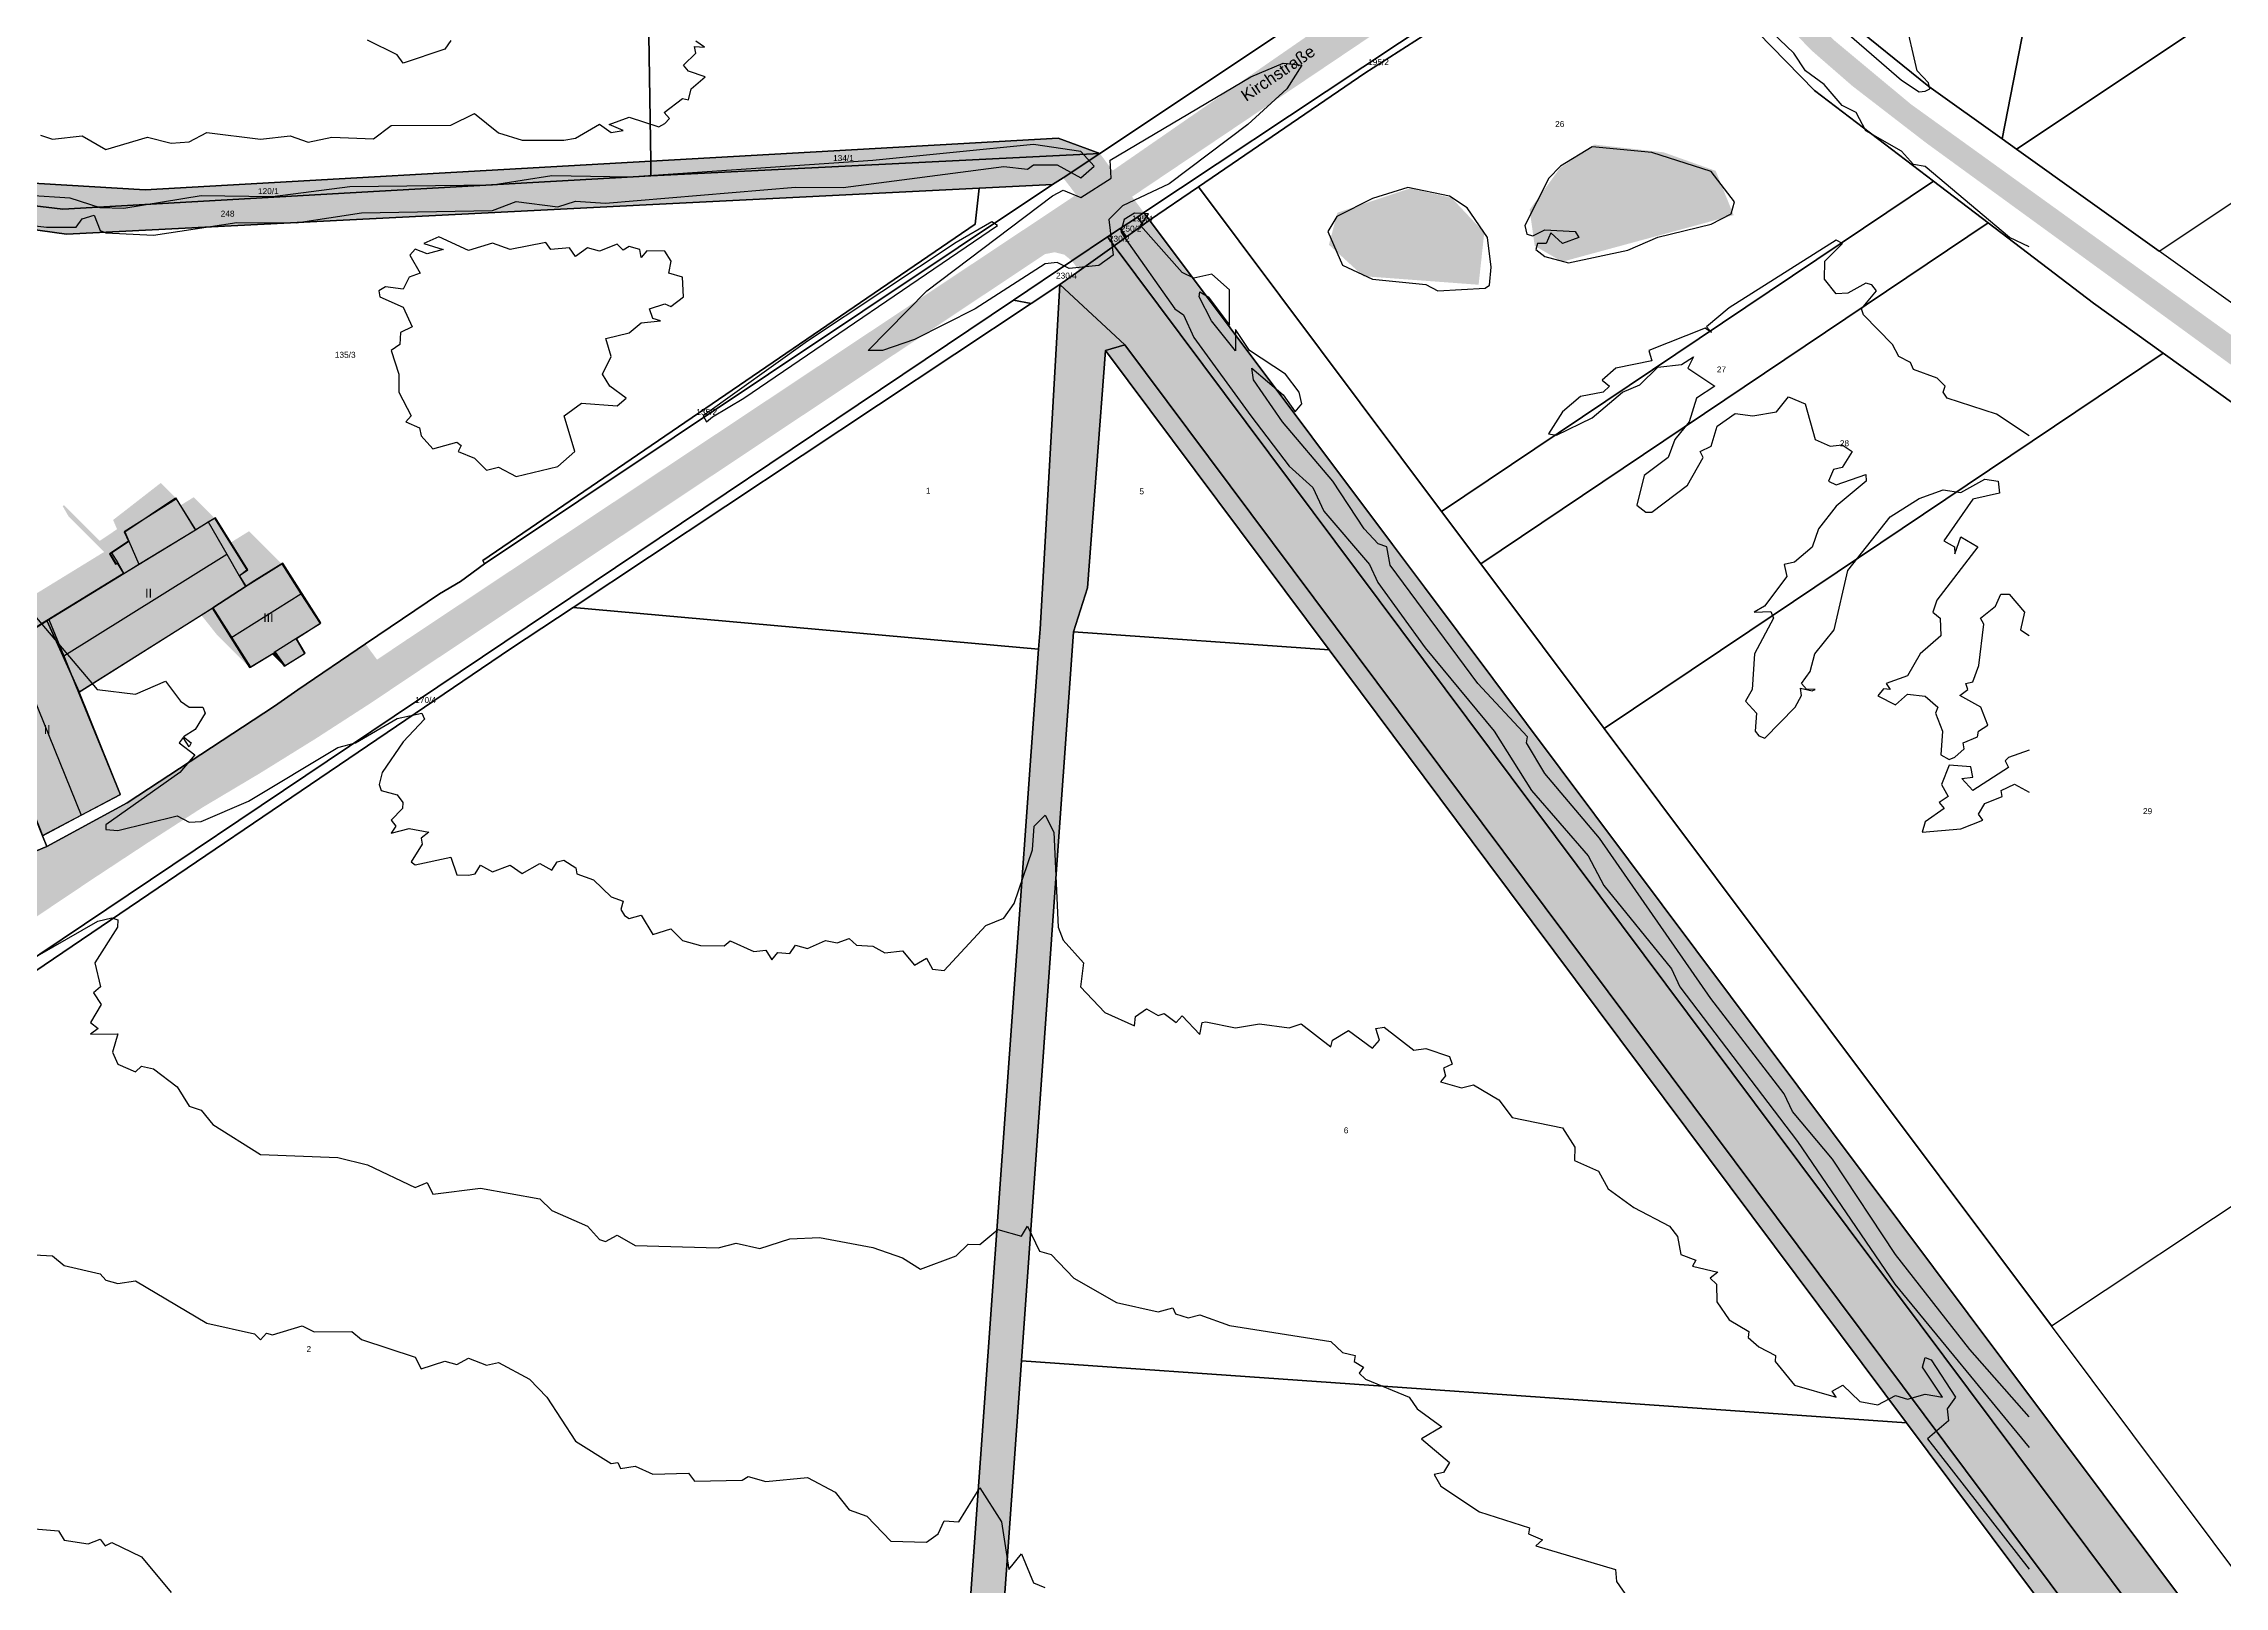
# Model space of a CAD drawing. Header units: millimetres. Extents: x 238 to 3518, y -74 to 2735.
# Drawn here: x 2364.9 to 2731.7, y 1285.4 to 1544.8 of the extents above; entities that cross this region are included whole.
import ezdxf
from ezdxf.enums import TextEntityAlignment as Align

# ---------------------------------------------------------------- set-up
doc = ezdxf.new("R2010")
doc.units = ezdxf.units.MM
for name, color, linetype in [('LP_Flurstueck_bez', 7, 'Continuous'), ('LP_Flurstuecke', 8, 'Continuous'), ('LP_Gebaeude_Dachaufsicht', 9, 'Continuous'), ('LP_Gebaeude_Dachschatten', 253, 'Continuous'), ('LP_Gebaeude_F', 254, 'Continuous'), ('LP_Gebaeude_Geschosszahl', 7, 'Continuous'), ('LP_Gebaeude_Schatten', 7, 'Continuous'), ('LP_Gebaeude_U', 7, 'Continuous'), ('LP_Topographie_Hoehenlinien', 8, 'Continuous'), ('LP_Verkehr_Gewaesser', 150, 'Continuous'), ('LP_Verkehr_Strassen', 9, 'Continuous'), ('LP_Verkehr_Strassennamen', 7, 'Continuous'), ('LP_Verkehr_Wege_Plaetze', 252, 'Continuous')]:
    doc.layers.add(name, color=color, linetype=linetype)
doc.styles.get("Standard").update_dxf_attribs({"font": 'arial.ttf'})

msp = doc.modelspace()

# ---------------------------------------------------------------- hatches: boundary and pattern name
at = {"layer": 'LP_Gebaeude_Dachschatten'}
for points in [[(2395.74, 1458.95), (2392.62, 1464.38), (2390.47, 1463.07), (2390.47, 1463.07), (2378.44, 1455.71), (2378.43, 1455.72), (2365.85, 1448), (2368.32, 1441.84)], [(2408.21, 1452.32), (2404.99, 1457.32), (2398.87, 1453.53), (2393.28, 1449.88), (2396.43, 1444.9)], [(2359.56, 1443.98), (2353.27, 1439.95), (2358.38, 1427.32), (2359.55, 1424.45), (2364.33, 1412.61), (2364.74, 1411.61), (2371.27, 1415.08)]]:
    msp.add_hatch(color=253, dxfattribs=at).paths.add_polyline_path(points)
at = {"layer": 'LP_Gebaeude_F'}
for points in [[(2365.49, 1447.8), (2370.9, 1435.83), (2393.41, 1449.95), (2399.03, 1453.59), (2397.86, 1455.4), (2399.3, 1456.34), (2393.86, 1465.1), (2390.54, 1463.04), (2390.34, 1463.36), (2387.32, 1468.27), (2378.48, 1462.72), (2379.21, 1461.15), (2376.05, 1459.02), (2377.06, 1457.3), (2377.32, 1457.47), (2378.38, 1455.71)], [(2393.41, 1449.95), (2399.72, 1439.97), (2403.9, 1442.5), (2405.49, 1440.16), (2408.92, 1442.31), (2407.49, 1444.8), (2411.59, 1447.41), (2405.17, 1457.47), (2400.47, 1454.52), (2399.03, 1453.59)], [(2353.41, 1440.23), (2358.43, 1427.58), (2359.66, 1424.49), (2364.41, 1412.54), (2364.78, 1411.63), (2377.89, 1418.55), (2370.9, 1435.83), (2365.49, 1447.8)]]:
    msp.add_hatch(color=254, dxfattribs=at).paths.add_polyline_path(points)
at = {"layer": 'LP_Gebaeude_Schatten'}
for points in [[(2353.06, 1425.86), (2356.29, 1427.33), (2356.05, 1427.95), (2354.88, 1430.82), (2351.84, 1438.33), (2353.22, 1438.92), (2351.59, 1442.54), (2347.57, 1440.76), (2349.16, 1437.18), (2348.16, 1438.18), (2346.07, 1442.26), (2349.84, 1443.93), (2351.06, 1452.48), (2362.35, 1451.5), (2374.93, 1459.22), (2374.94, 1459.21), (2375.13, 1459.32), (2369.14, 1465.32), (2368.15, 1467.04), (2368.39, 1467.21), (2374.39, 1461.21), (2377.3, 1463.16), (2376.63, 1464.71), (2384.65, 1470.94), (2387.15, 1468.44), (2378.63, 1462.71), (2379.3, 1461.16), (2376.39, 1459.21), (2376.15, 1459.04), (2377.14, 1457.32), (2377.4, 1457.49), (2378.43, 1455.72), (2365.85, 1448), (2359.56, 1443.98), (2353.27, 1439.95), (2358.38, 1427.32), (2359.55, 1424.45), (2356.06, 1422.86), (2349.87, 1420.34), (2348.53, 1423.1), (2346.75, 1427.1), (2350.06, 1428.86), (2353.06, 1425.86)], [(2390.2, 1468.54), (2393.7, 1465.04), (2392.62, 1464.38), (2390.47, 1463.07), (2387.94, 1467.16), (2389.12, 1467.88), (2390.2, 1468.54)], [(2380.98, 1457.26), (2390.47, 1463.07), (2390.47, 1463.07), (2380.98, 1457.26)], [(2404.99, 1457.32), (2398.87, 1453.53), (2397.84, 1455.3), (2399.14, 1456.31), (2396.31, 1460.85), (2399.49, 1462.82), (2404.99, 1457.32)], [(2391.45, 1448.73), (2393.28, 1449.88), (2396.43, 1444.9), (2399.59, 1439.92), (2394.09, 1445.42), (2391.45, 1448.73)], [(2368.32, 1441.84), (2370.79, 1435.68), (2365.85, 1448), (2368.32, 1441.84)], [(2403.77, 1442.45), (2405.38, 1440.11), (2403.31, 1442.18), (2403.77, 1442.45)]]:
    msp.add_hatch(color=7, dxfattribs=at).paths.add_polyline_path(points)
at = {"layer": 'LP_Verkehr_Gewaesser'}
for points in [[(2273.99, 1540.8), (2274.09, 1538.71), (2274.28, 1534.44), (2274.24, 1532.92), (2293.52, 1525), (2326.81, 1518.87), (2331.58, 1517.99), (2349.86, 1515.43), (2368.82, 1512.77), (2467.4, 1517.74), (2522.28, 1520.52), (2534.62, 1521.15), (2536.38, 1522.27), (2542.57, 1526.35), (2535.55, 1528.9), (2467.04, 1525.04), (2382.05, 1520.24), (2364.16, 1521.29), (2332.77, 1526.02), (2307.05, 1529.9), (2303.89, 1530.65), (2290.71, 1533.76)], [(2536.38, 1522.27), (2537.57, 1520.74), (2538.59, 1519.39), (2541.97, 1514.86), (2543.03, 1513.45), (2543.88, 1512.3), (2544.98, 1510.83), (2547.06, 1512.32), (2549.87, 1514.35), (2550.94, 1515.12), (2549.98, 1516.4), (2549.05, 1517.65), (2547.99, 1519.07), (2544.72, 1523.46), (2542.57, 1526.35)], [(2614.85, 1516.89), (2615.7, 1510.81), (2620.32, 1508.14), (2649.16, 1515.97), (2646.14, 1523.42), (2637.38, 1526.54), (2625.69, 1527.85), (2619.94, 1523.87)], [(2581.1, 1511), (2586.88, 1505.71), (2606.27, 1504.27), (2607.22, 1513.03), (2601.73, 1518.88), (2594.76, 1520.49), (2582.52, 1516.39)], [(2544.98, 1510.83), (2656.33, 1361.81), (2898.28, 1038.03), (2905.14, 1028.73), (2906.99, 1026.25), (3128.95, 727.87), (3136.72, 718.49), (3142.46, 713.67), (3151.1, 713.54), (3170.84, 716.37), (3444.36, 760.78), (3449.5, 763.91), (3452.82, 761.32), (3486.05, 759.31), (3482.59, 765.56), (3502.69, 768.41), (3517.98, 770.59), (3512.18, 781.32), (3499.89, 777.81), (3494.26, 776.29), (3478.92, 772.14), (3464.54, 776.43), (3355.12, 758.01), (3143.58, 722.39), (3136.59, 730.63), (2913.41, 1031.48), (2905.85, 1041.2), (2898.1, 1051.42), (2694.28, 1323.66), (2597.15, 1453.39), (2591.76, 1460.59), (2550.94, 1515.12), (2549.87, 1514.35), (2547.06, 1512.32)], [(2543.52, 1493.22), (2581.14, 1442.88), (2607.84, 1407.13), (2678.23, 1312.91), (2725.25, 1249.96), (2859.16, 1070.72), (2963.42, 931.17), (2967.6, 930.88), (2546.77, 1494.16)]]:
    msp.add_hatch(color=150, dxfattribs=at).paths.add_polyline_path(points)
at = {"layer": 'LP_Verkehr_Strassen'}
for points in [[(2544.72, 1523.46), (2547.99, 1519.07), (2625.73, 1571.37), (2627.74, 1572.14), (2628.53, 1572.28), (2622.18, 1579.21), (2622.12, 1578.94), (2621.04, 1576.75), (2619.46, 1574.89), (2598.53, 1560.64), (2597.44, 1560.44), (2596.32, 1560.53), (2594.07, 1560.8), (2585.01, 1554.67), (2585.17, 1553.41), (2584.9, 1552.07), (2584.03, 1550.64)], [(2043.69, 1321.63), (2046.54, 1314.65), (2048.68, 1316.27), (2050.73, 1317.18), (2055.62, 1318.53), (2064.41, 1320.95), (2088.17, 1327.01), (2114.55, 1333.15), (2137.44, 1338.17), (2184.07, 1348.41), (2214.52, 1355.66), (2240.75, 1361.65), (2289.51, 1372.5), (2309.58, 1378.38), (2320.3, 1381.91), (2320.87, 1382.1), (2331.34, 1385.46), (2333.57, 1385.45), (2335.19, 1385.22), (2336.35, 1384.3), (2337.21, 1383.3), (2337.21, 1382.14), (2336.74, 1381.37), (2335.43, 1379.98), (2333.29, 1378.13), (2338.45, 1378.88), (2340.46, 1381.09), (2343.08, 1383.46), (2345.88, 1385.62), (2354.95, 1391.96), (2364.07, 1398.22), (2373.26, 1404.38), (2382.5, 1410.46), (2391.8, 1416.45), (2401.29, 1422.1), (2410.67, 1427.92), (2419.94, 1433.91), (2429.07, 1440.03), (2533.35, 1509.42), (2534.98, 1509.74), (2536.6, 1509.33), (2537.88, 1508.27), (2543.88, 1512.3), (2543.03, 1513.45), (2541.97, 1514.86), (2538.59, 1519.39), (2426.02, 1444.59), (2421.02, 1441.22), (2379.71, 1414.99), (2360.11, 1405.3), (2339.62, 1395.95), (2319.26, 1388.15), (2297.95, 1381.2), (2282.88, 1377.14), (2269.95, 1374.06), (2257.1, 1371), (2246.14, 1368.71), (2245.2, 1370.45), (2238.43, 1368.93), (2238, 1368.84), (2237.94, 1366.48), (2236.44, 1366.18), (2226.71, 1364), (2175.03, 1352.44), (2146.14, 1345.97), (2115.61, 1339.3), (2094.22, 1334.28), (2049.71, 1322.86)]]:
    msp.add_hatch(color=9, dxfattribs=at).paths.add_polyline_path(points)
at = {"layer": 'LP_Verkehr_Wege_Plaetze'}
for points in [[(2638.29, 1568.56), (2662.21, 1543.71), (2669.14, 1537.68), (2681.55, 1528.11), (2738.56, 1486.62), (2825.71, 1424.13), (2829.03, 1421.95), (2832.6, 1421.17), (2836.35, 1420.82), (2839.92, 1420.99), (2843.66, 1422.24), (2849.94, 1426.39), (2986.03, 1516.27), (2999.22, 1524.98), (3004.46, 1528.44), (3016.64, 1529.52), (3154.34, 1253.7), (3173.65, 1215.03), (3176.02, 1204.69), (3171.87, 1195.9), (3133.04, 1173.53), (3108.77, 1159.55), (3059.31, 1131.07), (3023.48, 1110.42), (2991.01, 1091.71), (2982.61, 1086.72), (2976.11, 1082.85), (2953.65, 1069.48), (2931.94, 1056.56), (2905.85, 1041.2), (2913.41, 1031.48), (2921.42, 1037.34), (2930.87, 1044.21), (2938.21, 1048.68), (2979.96, 1074.08), (3030.9, 1103.41), (3112.88, 1150.62), (3138.07, 1165.12), (3177.27, 1187.69), (3190.18, 1195.13), (3259.44, 1091.09), (3198.38, 1199.87), (3112.19, 1370.1), (3022.75, 1547.92), (2996.52, 1530.44), (2984.21, 1522.23), (2930.68, 1486.54), (2866.43, 1443.71), (2842.25, 1427.6), (2837.42, 1426.45), (2833.82, 1426.57), (2830.16, 1427.27), (2826.24, 1428.75), (2751.89, 1482.09), (2678.94, 1534.65), (2665.87, 1545.54), (2639.72, 1572.18)], [(2537.88, 1508.27), (2539.11, 1506.63), (2544.98, 1510.83), (2543.88, 1512.3)], [(2535.83, 1504.29), (2546.77, 1494.16), (2967.6, 930.88), (3034.3, 841.58), (3044.5, 828.3), (3128.95, 715.32), (3142.98, 696.55), (3148.5, 700.67), (3152.93, 703.98), (3151.1, 713.54), (3142.46, 713.67), (3136.72, 718.49), (3128.95, 727.87), (2906.99, 1026.25), (2905.14, 1028.73), (2898.28, 1038.03), (2656.33, 1361.81), (2544.98, 1510.83), (2539.11, 1506.63)], [(2466.41, 587.54), (2481.38, 586.46), (2477.01, 591.34), (2479.54, 626.77), (2497.53, 878.27), (2501.43, 932.78), (2503.61, 963.31), (2525.13, 1263.95), (2529.39, 1323.31), (2535.7, 1411.51), (2537.93, 1442.72), (2538.16, 1445.88), (2540.51, 1453.31), (2543.52, 1493.22), (2546.77, 1494.16), (2535.83, 1504.29), (2532.51, 1446.33), (2532.27, 1442.96), (2512.75, 1170.78), (2510.85, 1151.94), (2510.81, 1142.55), (2495.76, 932.98), (2491.8, 877.86), (2473.58, 624.07), (2471.26, 591.76)], [(2245.2, 1370.45), (2246.14, 1368.71), (2257.1, 1371), (2269.95, 1374.06), (2282.88, 1377.14), (2297.95, 1381.2), (2319.26, 1388.15), (2339.62, 1395.95), (2360.11, 1405.3), (2379.71, 1414.99), (2421.02, 1441.22), (2419.09, 1443.86), (2407.7, 1436.16), (2403.75, 1433.41), (2379.02, 1417.14), (2365.47, 1409.83), (2323.75, 1392.31), (2323.14, 1392.11), (2281.92, 1378.63), (2279.17, 1378.02)]]:
    msp.add_hatch(color=252, dxfattribs=at).paths.add_polyline_path(points)

# ---------------------------------------------------------------- linework, layer by layer
at = {"layer": 'LP_Flurstuecke', "color": 8}
for points in [[(2694.29, 1528.82), (2696.73, 1527.08), (2875.23, 1646.06), (2871.71, 1646.61), (2844.41, 1648.65), (2815.87, 1649.01), (2761.74, 1647.36), (2761.88, 1642.21), (2736.62, 1640.44), (2713.05, 1624.74)], [(2696.73, 1527.08), (2720.72, 1509.92), (2913.89, 1638.67), (2899.24, 1642.33), (2875.23, 1646.06)], [(2641.77, 1577.34), (2667.69, 1549.17), (2681.96, 1537.63), (2694.29, 1528.82), (2713.05, 1624.74), (2696.91, 1614.02)], [(2332.77, 1526.02), (2364.16, 1521.29), (2382.05, 1520.24), (2467.04, 1525.04), (2466.34, 1570.98), (2404.54, 1586.39), (2362.82, 1587.02), (2341.79, 1587.34)], [(2466.34, 1570.98), (2467.04, 1525.04), (2535.55, 1528.9), (2542.57, 1526.35), (2582.38, 1552.91), (2581.2, 1557.61)], [(2549.98, 1516.4), (2550.94, 1515.12), (2559.17, 1520.76), (2587.11, 1539.84), (2626.37, 1565.04), (2623.63, 1565.35)], [(2559.17, 1520.76), (2600.04, 1466.15), (2682.74, 1521.68), (2662.73, 1536.91), (2636.45, 1563.89), (2626.37, 1565.04), (2587.11, 1539.84)], [(2274.09, 1538.71), (2274.28, 1534.44), (2293.52, 1525), (2326.81, 1518.87), (2331.58, 1517.99), (2349.86, 1515.43), (2368.82, 1512.77), (2467.4, 1517.74), (2522.28, 1520.52), (2534.62, 1521.15), (2536.38, 1522.27), (2542.57, 1526.35), (2467.08, 1522.61), (2421.42, 1520.02), (2368.18, 1517), (2349.82, 1519.18), (2332.21, 1522.27), (2294.43, 1528.88)], [(2332.21, 1522.27), (2349.82, 1519.18), (2368.18, 1517), (2421.42, 1520.02), (2467.08, 1522.61), (2467.04, 1525.04), (2382.05, 1520.24), (2364.16, 1521.29), (2332.77, 1526.02)], [(2467.04, 1525.04), (2467.08, 1522.61), (2542.57, 1526.35), (2535.55, 1528.9)], [(2319.19, 1444.32), (2321.99, 1412.36), (2323.75, 1392.31), (2365.47, 1409.83), (2364.76, 1411.62), (2358.43, 1427.58), (2353.41, 1440.23), (2351.95, 1448.26), (2351.81, 1449.04), (2349.86, 1515.43), (2331.58, 1517.99), (2326.81, 1518.87), (2328.01, 1445.7), (2328.03, 1444.03)], [(2349.86, 1515.43), (2351.81, 1449.04), (2351.95, 1448.26), (2353.41, 1440.23), (2358.43, 1427.58), (2364.76, 1411.62), (2365.47, 1409.83), (2379.02, 1417.14), (2403.75, 1433.41), (2407.7, 1436.16), (2419.09, 1443.86), (2431.54, 1452.28), (2435.05, 1454.37), (2439.07, 1457.31), (2438.8, 1457.89), (2521.62, 1514.48), (2522.28, 1520.52), (2467.4, 1517.74), (2368.82, 1512.77)], [(2438.8, 1457.89), (2439.07, 1457.31), (2534.62, 1521.15), (2522.28, 1520.52), (2521.62, 1514.48)], [(2550.94, 1515.12), (2591.76, 1460.59), (2597.15, 1453.39), (2694.28, 1323.66), (2898.1, 1051.42), (2906.45, 1056.91), (2861.25, 1117.28), (2798, 1201.75), (2702.59, 1329.18), (2627.39, 1429.62), (2606.63, 1457.35), (2600.04, 1466.15), (2559.17, 1520.76)], [(2600.04, 1466.15), (2606.63, 1457.35), (2691.96, 1514.66), (2682.74, 1521.68)], [(2544.98, 1510.83), (2656.33, 1361.81), (2898.28, 1038.03), (2905.85, 1041.2), (2898.1, 1051.42), (2694.28, 1323.66), (2597.15, 1453.39), (2591.76, 1460.59), (2550.94, 1515.12), (2549.87, 1514.35), (2547.06, 1512.32)], [(2546.01, 1513.73), (2547.06, 1512.32), (2549.87, 1514.35), (2548.89, 1515.66)], [(2548.89, 1515.66), (2549.87, 1514.35), (2550.94, 1515.12), (2549.98, 1516.4)], [(2606.63, 1457.35), (2627.39, 1429.62), (2651.9, 1446.08), (2721.41, 1492.77), (2709.68, 1501.17), (2691.96, 1514.66)], [(2528.05, 1501.67), (2531.03, 1501.11), (2535.83, 1504.29), (2539.11, 1506.63), (2544.98, 1510.83), (2543.88, 1512.3), (2537.88, 1508.27)], [(2543.88, 1512.3), (2544.98, 1510.83), (2547.06, 1512.32), (2546.01, 1513.73)], [(2535.83, 1504.29), (2546.77, 1494.16), (2967.6, 930.88), (3034.3, 841.58), (3044.5, 828.3), (3128.95, 715.32), (3142.98, 696.55), (3148.5, 700.67), (3152.93, 703.98), (3151.1, 713.54), (3142.46, 713.67), (3136.72, 718.49), (3128.95, 727.87), (2906.99, 1026.25), (2905.14, 1028.73), (2898.28, 1038.03), (2656.33, 1361.81), (2544.98, 1510.83), (2539.11, 1506.63)], [(2453.98, 1450), (2532.27, 1442.96), (2532.51, 1446.33), (2535.83, 1504.29), (2531.03, 1501.11)], [(2349.39, 1381.72), (2350.52, 1380.04), (2443.46, 1443.02), (2453.98, 1450), (2531.03, 1501.11), (2528.05, 1501.67)], [(2538.16, 1445.88), (2581.14, 1442.88), (2543.52, 1493.22), (2540.51, 1453.31)], [(2543.52, 1493.22), (2581.14, 1442.88), (2607.84, 1407.13), (2678.23, 1312.91), (2725.25, 1249.96), (2859.16, 1070.72), (2963.42, 931.17), (2967.6, 930.88), (2546.77, 1494.16)], [(2627.39, 1429.62), (2702.59, 1329.18), (2738.86, 1353.28), (2762.06, 1368.7), (2768.34, 1372.88), (2799.65, 1393.69), (2804.65, 1397.01), (2826.11, 1411.8), (2828.5, 1415.98), (2721.41, 1492.77), (2651.9, 1446.08)], [(2111.19, 1223.07), (2127.02, 1220.44), (2211.36, 1211.54), (2284.36, 1204.41), (2368.34, 1196.21), (2459.74, 1185.46), (2481.94, 1181.46), (2490.63, 1179.32), (2500.26, 1175.99), (2512.75, 1170.78), (2532.27, 1442.96), (2453.98, 1450), (2443.46, 1443.02), (2350.52, 1380.04)], [(2529.39, 1323.31), (2678.23, 1312.91), (2607.84, 1407.13), (2581.14, 1442.88), (2538.16, 1445.88), (2537.93, 1442.72), (2535.7, 1411.51)], [(2525.13, 1263.95), (2725.25, 1249.96), (2678.23, 1312.91), (2529.39, 1323.31)]]:
    msp.add_lwpolyline(points, close=True, dxfattribs=at)
for points in [[(2349.39, 1381.72), (2528.05, 1501.67), (2537.88, 1508.27), (2543.88, 1512.3), (2546.01, 1513.73), (2548.89, 1515.66), (2549.98, 1516.4), (2623.63, 1565.35)], [(2636.45, 1563.89), (2662.73, 1536.91), (2682.74, 1521.68), (2691.96, 1514.66), (2709.68, 1501.17), (2721.41, 1492.77), (2828.5, 1415.98), (2826.11, 1411.8), (2804.65, 1397.01), (2799.65, 1393.69), (2768.34, 1372.88), (2770.98, 1369.35), (2807.17, 1393.1), (2808.84, 1394.19), (2838.14, 1413.42), (2840.25, 1418.4), (2842.66, 1420.39), (2843.13, 1420.77), (2849.94, 1426.39), (2986.03, 1516.27), (2999.22, 1524.98), (3004.46, 1528.44), (3016.64, 1529.52)], [(2582.38, 1552.91), (2542.57, 1526.35), (2536.38, 1522.27), (2534.62, 1521.15), (2439.07, 1457.31), (2435.05, 1454.37), (2431.54, 1452.28), (2419.09, 1443.86), (2407.7, 1436.16), (2403.75, 1433.41), (2379.02, 1417.14), (2365.47, 1409.83), (2323.75, 1392.31)], [(3022.75, 1547.92), (2996.52, 1530.44), (2984.21, 1522.23), (2930.68, 1486.54), (2866.43, 1443.71), (2842.25, 1427.6), (2837.42, 1426.45), (2758.35, 1483), (2731.13, 1502.47), (2720.72, 1509.92), (2696.73, 1527.08), (2694.29, 1528.82), (2681.96, 1537.63), (2667.69, 1549.17)], [(2503.61, 963.31), (2525.13, 1263.95), (2529.39, 1323.31), (2535.7, 1411.51), (2537.93, 1442.72), (2538.16, 1445.88), (2540.51, 1453.31), (2543.52, 1493.22), (2546.77, 1494.16), (2535.83, 1504.29), (2532.51, 1446.33), (2532.27, 1442.96), (2512.75, 1170.78), (2510.85, 1151.94), (2510.81, 1142.55), (2495.76, 932.98)]]:
    msp.add_lwpolyline(points, dxfattribs=at)
at = {"layer": 'LP_Gebaeude_Dachaufsicht', "color": 9}
for p, q in [((2378.63, 1462.71, 74.8), (2387.15, 1468.44, 74.8)), ((2387.15, 1468.44, 74.8), (2390.47, 1463.07, 74.8)), ((2390.47, 1463.07, 76.89), (2392.62, 1464.38, 76.9)), ((2392.62, 1464.38, 76.9), (2393.7, 1465.04, 76.9)), ((2392.62, 1464.38, 76.9), (2395.74, 1458.95, 82.44)), ((2392.62, 1464.38, 76.9), (2395.74, 1458.95, 76.9)), ((2393.7, 1465.04, 76.9), (2399.14, 1456.31, 76.9)), ((2376.39, 1459.21, 74.8), (2379.3, 1461.16, 74.8)), ((2378.44, 1455.71, 76.9), (2390.47, 1463.07, 76.9)), ((2378.63, 1462.71, 74.8), (2379.3, 1461.16, 74.8)), ((2379.3, 1461.16, 74.8), (2380.98, 1457.26, 74.8)), ((2380.98, 1457.26, 74.8), (2390.47, 1463.07, 74.8)), ((2390.47, 1463.07, 74.8), (2390.47, 1463.07, 74.8)), ((2390.47, 1463.07, 76.89), (2390.47, 1463.07, 76.9)), ((2368.32, 1441.84, 82.44), (2395.74, 1458.95, 82.44)), ((2376.15, 1459.04, 82.61), (2376.39, 1459.21, 82.61)), ((2376.15, 1459.04, 82.61), (2377.14, 1457.32, 82.61)), ((2376.39, 1459.21, 82.61), (2377.4, 1457.49, 82.61)), ((2376.39, 1459.21, 74.8), (2377.4, 1457.49, 74.8)), ((2377.14, 1457.32, 82.61), (2377.4, 1457.49, 82.61)), ((2377.4, 1457.49, 74.8), (2378.43, 1455.72, 74.8)), ((2378.44, 1455.7, 74.8), (2380.98, 1457.26, 74.8)), ((2395.74, 1458.95, 76.9), (2397.84, 1455.3, 76.9)), ((2395.74, 1458.95, 82.44), (2397.84, 1455.3, 78.71)), ((2397.84, 1455.3, 76.9), (2399.14, 1456.31, 76.9)), ((2398.87, 1453.53, 79.67), (2404.99, 1457.32, 79.75)), ((2404.99, 1457.32, 79.75), (2408.21, 1452.32, 85.05)), ((2365.85, 1448, 76.9), (2378.43, 1455.72, 76.88)), ((2378.43, 1455.72, 76.88), (2378.44, 1455.71, 76.9)), ((2378.43, 1455.72, 74.8), (2378.44, 1455.7, 74.8)), ((2393.28, 1449.88, 76.83), (2398.87, 1453.53, 76.9)), ((2393.28, 1449.88, 79.75), (2398.87, 1453.53, 79.67)), ((2396.43, 1444.9, 85.05), (2408.21, 1452.32, 85.05)), ((2397.84, 1455.3, 78.71), (2398.87, 1453.53, 76.9)), ((2408.21, 1452.32, 85.05), (2411.43, 1447.32, 79.75)), ((2370.79, 1435.68, 76.9), (2393.28, 1449.88, 76.83)), ((2393.28, 1449.88, 79.75), (2396.43, 1444.9, 85.05)), ((2359.56, 1443.98, 84.13), (2365.85, 1448, 77.13)), ((2365.85, 1448, 77.13), (2370.79, 1435.68, 77.18)), ((2365.85, 1448, 76.9), (2368.32, 1441.84, 82.44)), ((2407.35, 1444.77, 79.74), (2411.43, 1447.32, 79.75)), ((2359.56, 1443.98, 84.13), (2371.27, 1415.08, 84.13)), ((2368.32, 1441.84, 82.44), (2370.79, 1435.68, 76.9)), ((2396.43, 1444.9, 85.05), (2399.59, 1439.92, 79.75)), ((2399.59, 1439.92, 79.75), (2403.77, 1442.45, 79.68)), ((2403.73, 1442.51, 79.75), (2407.34, 1444.77, 79.75)), ((2403.73, 1442.51, 79.75), (2403.77, 1442.45, 79.75)), ((2403.73, 1442.51, 79.75), (2403.77, 1442.45, 79.68)), ((2403.77, 1442.45, 79.75), (2405.38, 1440.11, 79.75)), ((2405.38, 1440.11, 79.75), (2408.82, 1442.25, 79.75)), ((2407.34, 1444.77, 79.75), (2407.35, 1444.77, 79.74)), ((2407.34, 1444.77, 79.75), (2407.35, 1444.77, 79.75)), ((2407.35, 1444.77, 79.75), (2408.82, 1442.25, 79.75)), ((2370.79, 1435.68, 77.18), (2377.8, 1418.55, 77.13)), ((2371.27, 1415.08, 84.13), (2377.8, 1418.55, 77.13)), ((2364.74, 1411.61, 77.13), (2371.27, 1415.08, 84.13))]:
    msp.add_line(p, q, dxfattribs=at)
at = {"layer": 'LP_Gebaeude_U', "color": 7}
for points in [[(2365.49, 1447.8), (2370.9, 1435.83), (2393.41, 1449.95), (2399.03, 1453.59), (2397.86, 1455.4), (2399.3, 1456.34), (2393.86, 1465.1), (2390.54, 1463.04), (2390.34, 1463.36), (2387.32, 1468.27), (2378.48, 1462.72), (2379.21, 1461.15), (2376.05, 1459.02), (2377.06, 1457.3), (2377.32, 1457.47), (2378.38, 1455.71)], [(2393.41, 1449.95), (2399.72, 1439.97), (2403.9, 1442.5), (2405.49, 1440.16), (2408.92, 1442.31), (2407.49, 1444.8), (2411.59, 1447.41), (2405.17, 1457.47), (2400.47, 1454.52), (2399.03, 1453.59)], [(2353.41, 1440.23), (2358.43, 1427.58), (2359.66, 1424.49), (2364.41, 1412.54), (2364.78, 1411.63), (2377.89, 1418.55), (2370.9, 1435.83), (2365.49, 1447.8)]]:
    msp.add_lwpolyline(points, close=True, dxfattribs=at)
at = {"layer": 'LP_Topographie_Hoehenlinien', "color": 8}
for points in [[(2698.88, 1510.65), (2695.56, 1512.22), (2681.38, 1524.13), (2679.38, 1524.51), (2677.38, 1526.76), (2671.38, 1530.16), (2669.75, 1533.22), (2667.38, 1534.4), (2664.39, 1537.96), (2661.23, 1540.22), (2659.3, 1543.22), (2635.39, 1566.02)], [(2664.39, 1549.94), (2677.38, 1538.67), (2680.38, 1536.73), (2681.38, 1536.81)], [(2681.38, 1536.81), (2682.16, 1537.22), (2681.93, 1538.22), (2680.01, 1540.22), (2677.96, 1549.22)], [(2364.43, 1529.45), (2366.43, 1528.73), (2371.43, 1529.34), (2375.42, 1527.02), (2382.42, 1529.07), (2386.42, 1528.07), (2389.42, 1528.3), (2392.42, 1529.86), (2401.42, 1528.77), (2406.42, 1529.31), (2409.42, 1528.22), (2413.42, 1529.06), (2420.42, 1528.83), (2423.42, 1531.05), (2433.42, 1531.13), (2437.42, 1533.09), (2441.42, 1529.79), (2445.42, 1528.61), (2452.41, 1528.57), (2454.41, 1528.9), (2458.41, 1531.26), (2460.41, 1529.9), (2462.41, 1530.22), (2460.06, 1531.22), (2463.41, 1532.46), (2468.41, 1530.8), (2469.41, 1531.36), (2470.2, 1532.22), (2469.31, 1533.22), (2472.41, 1535.59), (2473.41, 1535.35), (2473.82, 1537.22), (2476.18, 1539.22), (2473.41, 1540.18), (2472.57, 1541.22), (2474.65, 1543.22), (2474.41, 1544.36), (2476.1, 1544.22), (2474.64, 1545.22)], [(2433.42, 1545.36), (2432.42, 1543.88), (2425.42, 1541.51), (2424.42, 1542.96), (2419.42, 1545.39)], [(2506, 1493.22), (2503.59, 1493.22), (2513.46, 1503.22), (2534.62, 1519.22), (2536.4, 1520.15), (2539.4, 1518.93), (2544.45, 1522.22), (2544.3, 1525.22), (2567.98, 1539.22), (2573.4, 1541.54), (2576.55, 1541.22), (2573.99, 1537.22), (2567.47, 1531.22), (2554.23, 1521.22), (2546.4, 1517.56), (2544.09, 1515.22), (2544.8, 1509.22), (2542.4, 1507.51), (2537.4, 1507.02), (2535.4, 1508.03), (2533.4, 1507.77), (2521.61, 1500.22), (2511.41, 1495.07), (2506, 1493.22)], [(2358.43, 1514.77), (2365.43, 1513.93), (2370.43, 1513.94), (2371.43, 1515.34), (2373.43, 1515.97), (2374.43, 1513.42), (2375.42, 1513), (2383.42, 1512.62), (2397.42, 1514.75), (2407.42, 1514.68), (2418.42, 1516.38), (2440.42, 1516.74), (2444.42, 1518.28), (2451.41, 1517.4), (2454.41, 1518.35), (2459.41, 1517.97), (2491.41, 1520.67), (2499.41, 1520.64), (2526.4, 1524.18), (2530.4, 1523.73), (2531.4, 1524.44), (2535.4, 1524.45), (2539.4, 1522.24), (2541.6, 1524.22), (2539.4, 1526.65), (2531.4, 1527.86), (2504.41, 1525.15), (2463.41, 1522.34), (2450.41, 1522.56), (2440.42, 1521), (2416.42, 1520.73), (2403.42, 1519.03), (2391.42, 1519.23), (2378.42, 1517.07), (2374.43, 1517.18), (2369.43, 1518.85), (2362.43, 1519.3)], [(2621.39, 1507.95), (2631.39, 1510.11), (2636.39, 1512.29), (2645.39, 1514.43), (2648.74, 1516.22), (2649.3, 1518.22), (2645.39, 1523.32), (2635.39, 1526.49), (2625.39, 1527.45), (2620.02, 1524.22), (2618.1, 1522.22), (2614.02, 1514.22), (2614.39, 1512.77), (2615.39, 1512.5), (2617.39, 1513.53), (2622.51, 1513.22), (2623.13, 1512.22), (2620.39, 1511.2), (2618.39, 1513.01), (2617.65, 1511.22), (2616.15, 1511.22), (2615.89, 1510.22), (2617.39, 1509), (2621.39, 1507.95)], [(2607.39, 1503.7), (2608.11, 1504.22), (2608.39, 1507.22), (2607.75, 1512.22), (2604.32, 1517.22), (2601.39, 1519.14), (2594.39, 1520.65), (2588.4, 1518.79), (2582.4, 1515.72), (2580.91, 1513.22), (2583.4, 1507.59), (2588.4, 1505.22), (2597.39, 1504.32), (2599.39, 1503.23), (2607.39, 1503.7)], [(2477.41, 1482.03), (2482.71, 1485.22), (2525.34, 1514.22), (2524.4, 1514.87), (2518.41, 1511.39), (2493.41, 1494.79), (2475.85, 1482.22), (2476.41, 1481.24), (2477.41, 1482.03)], [(2698.88, 1313.91), (2688.89, 1325.22), (2676.35, 1341.22), (2665.76, 1357.22), (2659.04, 1365.22), (2657.64, 1368.22), (2645.32, 1384.22), (2626.59, 1411.22), (2617.39, 1422.1), (2614.3, 1427.22), (2614.5, 1428.22), (2606.11, 1437.22), (2591.4, 1457.12), (2590.84, 1460.22), (2589.4, 1460.68), (2587, 1463.22), (2581.77, 1471.22), (2573.3, 1481.22), (2568.4, 1488.27), (2568.11, 1490.22), (2573.4, 1485.77), (2575.4, 1482.88), (2576.56, 1484.22), (2576.1, 1486.22), (2573.77, 1489.22), (2567.74, 1493.22), (2565.4, 1496.74), (2565.4, 1493.16), (2561.33, 1498.22), (2559.29, 1502.22), (2559.4, 1503.09), (2560.76, 1502.22), (2564.4, 1497.48), (2564.4, 1503.41), (2561.4, 1506.03), (2558.4, 1505.38), (2556.4, 1506.32), (2549.39, 1514.22), (2550.76, 1516.22), (2548.4, 1516.32), (2546.68, 1515.22), (2546.12, 1513.22), (2546.69, 1512.22), (2555.16, 1500.22), (2556.65, 1499.22), (2558.4, 1495.39), (2567.99, 1482.22), (2574.4, 1473.77), (2578.4, 1470.18), (2580.25, 1466.22), (2587.94, 1457.22), (2589.31, 1454.22), (2597.3, 1443.22), (2608.89, 1429.22), (2615.14, 1419.22), (2624.72, 1408.22), (2627.35, 1403.22), (2638.69, 1389.22), (2640.09, 1386.22), (2659.91, 1360.22), (2676.24, 1336.22), (2698.88, 1308.72)], [(2444.42, 1472.02), (2451.41, 1473.73), (2454.26, 1476.22), (2452.51, 1482.22), (2455.41, 1484.33), (2461.41, 1483.93), (2462.89, 1485.22), (2460.19, 1487.22), (2458.92, 1489.22), (2460.39, 1492.22), (2459.47, 1495.22), (2463.41, 1496.19), (2465.41, 1497.88), (2468.68, 1498.22), (2467.41, 1498.61), (2466.86, 1500.22), (2469.41, 1501.05), (2470.41, 1500.6), (2472.57, 1502.22), (2472.41, 1505.53), (2470.1, 1506.22), (2470.5, 1508.22), (2469.41, 1509.94), (2466.41, 1509.95), (2465.41, 1508.84), (2465.22, 1510.22), (2463.41, 1510.7), (2462.41, 1510.11), (2461.41, 1511.09), (2458.41, 1509.91), (2456.41, 1510.49), (2454.41, 1509.03), (2453.41, 1510.5), (2450.27, 1510.22), (2449.41, 1511.4), (2443.42, 1510.18), (2440.42, 1511.28), (2436.42, 1510.03), (2431.42, 1512.31), (2428.87, 1511.22), (2432.16, 1510.22), (2429.42, 1509.47), (2427.42, 1510.23), (2426.52, 1509.22), (2428.27, 1506.22), (2426.42, 1505.54), (2425.42, 1503.5), (2422.42, 1503.9), (2421.32, 1503.22), (2421.49, 1502.22), (2425.42, 1500.5), (2426.93, 1497.22), (2424.97, 1496.22), (2424.83, 1494.22), (2423.37, 1493.22), (2424.68, 1489.22), (2424.69, 1486.22), (2426.73, 1482.22), (2425.88, 1481.22), (2428.18, 1480.22), (2428.42, 1478.84), (2430.42, 1476.66), (2434.42, 1477.77), (2435.17, 1477.22), (2434.68, 1476.22), (2437.42, 1475.08), (2439.42, 1473.09), (2441.42, 1473.57), (2444.42, 1472.02)], [(2698.88, 1478.89), (2693.38, 1482.53), (2685.08, 1485.22), (2684.39, 1486.22), (2684.71, 1487.22), (2683.38, 1488.57), (2679.38, 1490.03), (2678.89, 1491.22), (2676.91, 1492.22), (2675.88, 1494.22), (2670.98, 1499.22), (2670.64, 1500.22), (2673.16, 1503.22), (2672.38, 1504.27), (2671.38, 1504.53), (2668.38, 1502.85), (2666.38, 1502.73), (2664.42, 1505.22), (2664.49, 1508.22), (2667.47, 1511.22), (2666.38, 1511.74), (2648.39, 1500.37), (2644.59, 1497.22), (2645.43, 1496.22), (2644.39, 1496.98), (2634.87, 1493.22), (2635.39, 1491.47), (2629.36, 1490.22), (2627.06, 1488.22), (2628.27, 1487.22), (2627.21, 1486.22), (2623.39, 1485.5), (2620.39, 1482.9), (2618.01, 1479.22), (2619.39, 1478.97), (2625.39, 1481.91), (2630.46, 1486.22), (2633.39, 1487.43), (2636.39, 1490.4), (2640.39, 1490.86), (2642.39, 1492.16), (2641.48, 1490.22), (2646.02, 1487.22), (2642.9, 1485.22), (2641.7, 1481.22), (2639.28, 1478.22), (2638.12, 1475.22), (2634.13, 1472.22), (2632.88, 1467.22), (2634.39, 1466.03), (2635.39, 1466.01), (2641.39, 1470.57), (2644.03, 1475.22), (2643.52, 1476.22), (2645.39, 1477.13), (2646.39, 1480.47), (2649.39, 1482.62), (2652.39, 1482.24), (2656.39, 1482.91), (2658.39, 1485.42), (2661.18, 1484.22), (2662.87, 1478.22), (2665.38, 1477.14), (2667.38, 1477.36), (2669.07, 1476.22), (2667.38, 1473.56), (2665.94, 1473.22), (2665.1, 1471.22), (2666.38, 1470.61), (2671.38, 1472.38), (2671.42, 1471.22), (2666.38, 1467.04), (2663.45, 1463.22), (2662.39, 1460.14), (2659.39, 1457.6), (2657.65, 1457.22), (2658.08, 1455.22), (2654.32, 1450.22), (2652.6, 1449.22), (2655.39, 1449.34), (2655.85, 1448.22), (2652.68, 1442.22), (2652.25, 1436.22), (2651.16, 1434.22), (2652.99, 1432.22), (2652.76, 1429.22), (2653.39, 1428.39), (2654.39, 1428.02), (2659.53, 1433.22), (2660.59, 1435.22), (2660.39, 1436.43), (2662.39, 1435.99), (2662.87, 1436.22), (2661.39, 1436.25), (2660.59, 1437.22), (2662.02, 1439.22), (2662.79, 1442.22), (2666.04, 1446.22), (2668.38, 1456.22), (2675.47, 1465.22), (2680.38, 1468.33), (2684.38, 1469.79), (2687.38, 1469.36), (2691.38, 1471.59), (2693.66, 1471.22), (2693.89, 1469.22), (2689.38, 1468.22), (2684.52, 1461.22), (2686.28, 1460.22), (2686.38, 1459.01), (2687.38, 1461.9), (2690.25, 1460.22), (2683.31, 1451.22), (2682.64, 1449.22), (2683.88, 1448.22), (2683.99, 1445.22), (2680.55, 1442.22), (2678.38, 1438.53), (2674.79, 1437.22), (2675.48, 1436.22), (2674.38, 1436.33), (2673.38, 1435.14), (2676.38, 1433.6), (2678.38, 1435.41), (2681.38, 1435.11), (2683.49, 1433.22), (2683.13, 1432.22), (2684.28, 1429.22), (2683.98, 1425.22), (2685.38, 1424.43), (2686.38, 1424.8), (2687.9, 1426.22), (2687.78, 1427.22), (2690.18, 1428.22), (2690.31, 1429.22), (2691.89, 1430.22), (2690.74, 1433.22), (2687.21, 1435.22), (2688.54, 1436.22), (2688.22, 1437.22), (2689.38, 1437.52), (2690.4, 1440.22), (2691.21, 1447.22), (2690.67, 1448.22), (2693.2, 1450.22), (2694.11, 1452.22), (2695.51, 1452.22), (2698.07, 1449.22), (2697.39, 1446.22), (2698.88, 1445.27)], [(2363.43, 1448.63), (2373.97, 1436.22), (2380.42, 1435.44), (2385.42, 1437.6), (2387.96, 1434.22), (2389.42, 1433.24), (2391.72, 1433.22), (2392.1, 1432.22), (2390.42, 1429.49), (2388.45, 1428.22), (2389.74, 1427.22), (2389.42, 1426.59), (2388.42, 1428.15), (2387.75, 1427.22), (2390.38, 1425.22), (2387.83, 1422.22), (2375.42, 1413.46), (2375.42, 1412.65), (2377.42, 1412.52), (2387.42, 1414.95), (2389.42, 1413.9), (2391.42, 1413.99), (2399.42, 1417.4), (2414.42, 1426.47), (2417.42, 1427.23), (2424.42, 1431.34), (2428.54, 1432.22), (2428.98, 1431.22), (2425.42, 1427.39), (2421.87, 1422.22), (2421.35, 1420.22), (2421.71, 1419.22), (2424.42, 1418.48), (2425.38, 1417.22), (2425.32, 1416.22), (2423.39, 1414.22), (2424.16, 1413.22), (2423.42, 1412.06), (2426.42, 1412.82), (2429.7, 1412.22), (2428.44, 1411.22), (2428.62, 1410.22), (2426.77, 1407.22), (2427.42, 1406.7), (2433.42, 1408.03), (2434.42, 1405.03), (2436.42, 1404.98), (2437.54, 1405.22), (2438.42, 1406.67), (2440.42, 1405.55), (2443.42, 1406.67), (2445.42, 1405.29), (2448.41, 1406.96), (2450.41, 1405.82), (2451.29, 1407.22), (2452.41, 1407.5), (2454.47, 1406.22), (2454.62, 1405.22), (2457.41, 1404.22), (2460.41, 1401.34), (2462.41, 1400.61), (2462.01, 1399.22), (2462.65, 1398.22), (2463.41, 1397.7), (2465.41, 1398.27), (2467.41, 1395.02), (2470.41, 1395.98), (2472.41, 1393.97), (2475.41, 1393.17), (2479.41, 1393.09), (2480.41, 1393.94), (2484.41, 1392.16), (2486.41, 1392.35), (2487.41, 1390.75), (2488.41, 1392), (2490.41, 1391.79), (2491.41, 1393.21), (2493.41, 1392.63), (2496.41, 1394.02), (2498.41, 1393.63), (2500.41, 1394.32), (2501.64, 1393.22), (2504.41, 1393.02), (2506.41, 1391.93), (2509.41, 1392.27), (2511.41, 1389.87), (2513.41, 1391.05), (2514.41, 1389.16), (2516.41, 1388.97), (2523.4, 1396.52), (2526.4, 1397.78), (2528.15, 1400.22), (2531.24, 1409.22), (2531.5, 1413.22), (2533.4, 1415.09), (2534.86, 1412.22), (2535.56, 1396.22), (2536.4, 1394.08), (2539.82, 1390.22), (2539.31, 1386.22), (2543.4, 1381.89), (2548.4, 1379.67), (2548.59, 1381.22), (2550.4, 1382.52), (2552.4, 1381.37), (2553.4, 1381.74), (2555.4, 1380.19), (2556.4, 1381.31), (2559.4, 1378.17), (2559.77, 1380.22), (2560.4, 1380.31), (2565.4, 1379.32), (2569.4, 1379.97), (2574.4, 1379.33), (2576.4, 1380.01), (2581.4, 1376.11), (2581.72, 1377.22), (2584.4, 1378.88), (2588.4, 1375.89), (2589.61, 1377.22), (2588.99, 1379.22), (2590.4, 1379.42), (2595.39, 1375.55), (2597.39, 1375.82), (2601.39, 1374.51), (2601.84, 1373.22), (2600.39, 1372.5), (2600.69, 1371.22), (2599.86, 1370.22), (2603.39, 1369.21), (2605.39, 1369.7), (2609.69, 1367.22), (2611.93, 1364.22), (2620.39, 1362.52), (2622.47, 1359.22), (2622.39, 1356.99), (2626.43, 1355.22), (2628.03, 1352.22), (2632.39, 1349.07), (2638.39, 1345.98), (2639.72, 1344.22), (2640.26, 1341.22), (2642.78, 1340.22), (2642.23, 1339.22), (2646.51, 1338.22), (2645.19, 1337.22), (2646.3, 1336.22), (2646.33, 1333.22), (2648.43, 1330.22), (2651.71, 1328.22), (2651.58, 1327.22), (2653.39, 1325.68), (2656.21, 1324.22), (2656.16, 1323.22), (2659.39, 1319.21), (2666.38, 1317.2), (2665.72, 1318.22), (2667.51, 1319.22), (2670.38, 1316.47), (2673.38, 1315.91), (2676.38, 1317.49), (2678.38, 1316.85), (2681.38, 1317.69), (2684.28, 1317.22), (2680.94, 1322.22), (2681.38, 1323.87), (2682.38, 1323.48), (2686.46, 1317.22), (2685.05, 1315.22), (2685.3, 1313.22), (2681.77, 1310.22), (2698.88, 1288.26)], [(2698.88, 1426.02), (2695.38, 1424.79), (2694.83, 1424.22), (2695.38, 1423.09), (2689.38, 1419.21), (2687.51, 1421.22), (2689.38, 1421.45), (2689.05, 1423.22), (2685.38, 1423.48), (2684.13, 1420.22), (2685.24, 1418.22), (2683.71, 1417.22), (2684.56, 1416.22), (2681.38, 1413.97), (2680.84, 1412.22), (2687.38, 1412.79), (2691.05, 1414.22), (2690.33, 1415.22), (2691.38, 1417.01), (2694.31, 1418.22), (2694.17, 1419.22), (2696.38, 1420.26), (2698.88, 1418.94)], [(2348.43, 1382.58), (2374.04, 1397.22), (2376.42, 1397.81), (2377.42, 1397.46), (2377.39, 1396.22), (2373.57, 1390.22), (2374.51, 1386.22), (2373.34, 1385.22), (2374.65, 1383.22), (2372.82, 1380.22), (2374.14, 1379.22), (2372.84, 1378.22), (2377.42, 1378.31), (2376.53, 1375.22), (2377.42, 1373.22), (2380.42, 1371.92), (2381.42, 1372.86), (2383.42, 1372.41), (2387.42, 1369.39), (2389.42, 1366.12), (2391.42, 1365.46), (2393.42, 1363.03), (2401.42, 1358.02), (2414.42, 1357.48), (2419.42, 1356.26), (2427.42, 1352.45), (2429.42, 1353.28), (2430.42, 1351.32), (2438.42, 1352.36), (2448.41, 1350.57), (2450.41, 1348.59), (2456.41, 1345.96), (2458.41, 1343.7), (2459.41, 1343.39), (2461.41, 1344.46), (2464.41, 1342.71), (2478.41, 1342.34), (2481.41, 1343.09), (2485.41, 1342.2), (2490.41, 1343.85), (2495.41, 1344.06), (2504.41, 1342.35), (2509.41, 1340.66), (2512.41, 1338.75), (2518.41, 1340.95), (2520.4, 1342.94), (2522.4, 1342.9), (2525.4, 1345.42), (2529.4, 1344.25), (2530.4, 1345.96), (2532.4, 1341.74), (2534.4, 1341.17), (2538.18, 1337.22), (2545.4, 1333.11), (2552.4, 1331.57), (2554.84, 1332.22), (2555.31, 1331.22), (2557.4, 1330.55), (2559.4, 1331.03), (2564.4, 1329.27), (2581.4, 1326.54), (2583.4, 1324.72), (2585.49, 1324.22), (2585.36, 1323.22), (2586.89, 1322.22), (2586.2, 1321.22), (2587.25, 1320.22), (2594.61, 1317.22), (2595.95, 1315.22), (2600.07, 1312.22), (2596.64, 1310.22), (2601.39, 1306.22), (2600.39, 1304.56), (2598.78, 1304.22), (2599.92, 1302.22), (2606.39, 1297.92), (2614.85, 1295.22), (2614.64, 1294.22), (2617, 1293.22), (2615.88, 1292.22), (2629.28, 1288.22), (2629.44, 1286.22), (2631.39, 1283.43)], [(2363.43, 1341.13), (2366.43, 1340.95), (2368.43, 1339.32), (2374.43, 1337.92), (2375.42, 1336.88), (2377.42, 1336.31), (2380.42, 1336.77), (2392.42, 1329.62), (2400.42, 1327.88), (2401.42, 1326.87), (2402.42, 1327.98), (2403.42, 1327.66), (2408.42, 1329.2), (2410.42, 1328.19), (2416.76, 1328.22), (2418.42, 1326.92), (2427.42, 1323.93), (2428.42, 1321.98), (2432.42, 1323.26), (2434.42, 1322.67), (2436.42, 1323.76), (2439.42, 1322.58), (2441.42, 1323.02), (2446.64, 1320.22), (2449.59, 1317.22), (2454.41, 1309.82), (2460.41, 1306.02), (2461.49, 1306.22), (2461.96, 1305.22), (2464.41, 1305.62), (2467.41, 1304.28), (2473.41, 1304.41), (2474.41, 1303.09), (2482.41, 1303.23), (2483.41, 1303.88), (2486.41, 1303.02), (2493.41, 1303.68), (2498.08, 1301.22), (2500.41, 1298.28), (2503.41, 1297.2), (2507.41, 1292.98), (2513.41, 1292.83), (2515.38, 1294.22), (2516.41, 1296.4), (2518.84, 1296.22), (2522.4, 1301.96), (2526.01, 1296.22), (2527.24, 1288.22), (2529.4, 1290.87), (2531.4, 1285.96), (2533.3, 1285.22)], [(2363.43, 1295.07), (2367.43, 1294.71), (2368.43, 1293.16), (2372.43, 1292.54), (2374.43, 1293.3), (2375.27, 1292.22), (2376.42, 1292.74), (2381.42, 1290.34), (2386.42, 1284.35)]]:
    msp.add_lwpolyline(points, dxfattribs=at)

# ---------------------------------------------------------------- texts
at = {"layer": 'LP_Flurstueck_bez', "color": 7}
for s, p in [('195/2', (2589.43, 1541.7)), ('26', (2619.91, 1531.3)), ('134/1', (2499.45, 1525.57)), ('120/1', (2402.74, 1520.01)), ('248', (2395.89, 1516.23)), ('195/4', (2549.74, 1515.41)), ('230/2', (2545.84, 1512.01)), ('250/2', (2547.84, 1513.71)), ('230/4', (2536.95, 1505.81)), ('135/3', (2415.67, 1492.49)), ('27', (2647.1, 1490.02)), ('135/2', (2476.46, 1482.89)), ('28', (2667.79, 1477.62)), ('1', (2513.71, 1469.63)), ('5', (2549.61, 1469.53)), ('170/4', (2429.19, 1434.44)), ('29', (2718.77, 1415.75)), ('6', (2583.98, 1362.07)), ('2', (2409.54, 1325.29))]:
    msp.add_text(s, height=1, dxfattribs=at).set_placement(p, align=Align.MIDDLE_CENTER)
at = {"layer": 'LP_Gebaeude_Geschosszahl', "color": 7}
for s, p in [('II', (2382.6, 1452.41)), ('III', (2402.75, 1448.29)), ('II', (2365.54, 1429.5))]:
    msp.add_text(s, height=1.5, dxfattribs=at).set_placement(p, align=Align.MIDDLE_CENTER)
at = {"layer": 'LP_Verkehr_Strassennamen', "color": 7}
msp.add_text('Kirchstraße', height=2, rotation=34.2029, dxfattribs=at).set_placement((2572.53, 1539.84), align=Align.MIDDLE_CENTER)

doc.saveas('drawing.dxf')
